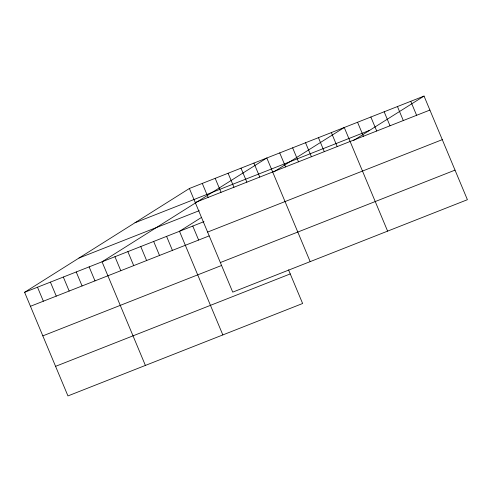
<?xml version="1.0" encoding="UTF-8"?>
<svg xmlns="http://www.w3.org/2000/svg" width="492" height="492" viewBox="0 0 492 492"><rect width="100%" height="100%" fill="white"/><g stroke="black" fill="none" stroke-linecap="round" stroke-linejoin="round"><path stroke-width="0.74" d="M288.546 269.856L302.623 303.502L67.951 395.925L24.6 292.297L189.377 188.498L424.049 96.075L467.4 199.703L232.728 292.131L189.377 188.498M201.591 217.366L179.482 231.295L222.833 334.923M273.878 171.837L344.265 127.502L387.61 231.129M353.668 140.411L424.049 96.075M135.005 222.753L369.677 130.325M195.232 202.489L429.903 110.067M78.978 258.042L199.217 210.687M24.6 292.297L203.977 221.646M207.606 232.07L442.277 139.648M30.455 306.288L209.131 235.914M220.355 262.55L455.026 170.121M42.829 335.87L221.505 265.495M55.578 366.343L290.249 273.921M410.752 101.309L416.607 115.3M397.456 106.549L403.305 120.54M384.154 111.789L390.008 125.78M370.857 117.022L376.712 131.013M357.561 122.262L363.416 136.253M331.356 132.582L337.211 146.573M318.447 137.668L324.302 151.659M305.544 142.748L311.393 156.739M292.635 147.834L298.484 161.825M279.727 152.914L285.581 166.905M310.169 261.627L266.818 158L102.041 261.793L145.392 365.427M253.915 163.08L259.764 177.071M241.006 168.166L246.861 182.157M228.097 173.252L233.952 187.243M215.195 178.332L221.043 192.323M202.286 183.418L208.141 197.409M192.784 226.056L198.633 240.047M166.579 236.381L172.428 250.373M153.67 241.461L159.525 255.453M140.761 246.547L146.616 260.539M127.859 251.627L133.707 265.618M114.95 256.713L120.798 270.705M89.132 266.879L94.987 280.87M76.229 271.965L82.078 285.95M63.32 277.045L69.175 291.036M50.412 282.131L56.266 296.123M37.509 287.211L43.358 301.202"/></g></svg>
